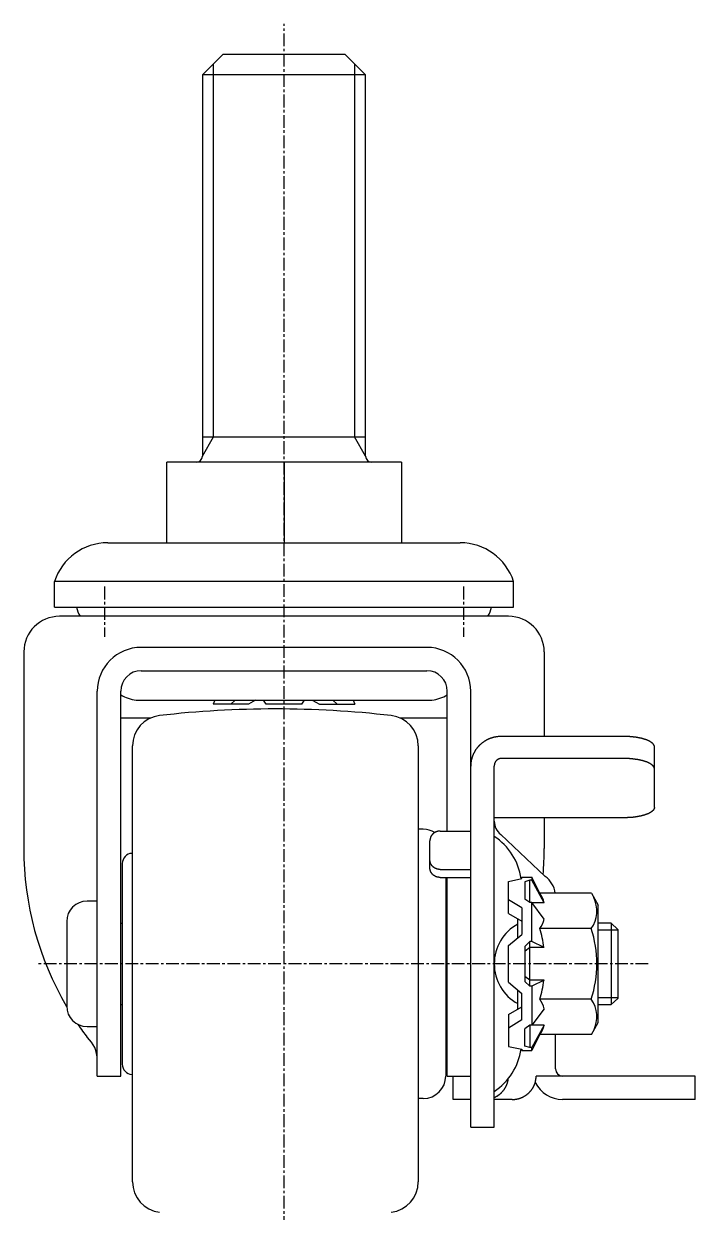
# Model space of a CAD drawing. Extents: x -3227 to -3023, y -915 to -606.
# Drawn here: x -3227.4 to -3161.6, y -811.5 to -695 of the extents above; entities that cross this region are included whole.
import ezdxf

# ---------------------------------------------------------------- set-up
doc = ezdxf.new("R2010")
doc.units = 0
doc.linetypes.add('CENTER', pattern=[2, 1.25, -0.25, 0.25, -0.25])
doc.layers.get('0').update_dxf_attribs({"linetype": 'CONTINUOUS'})
doc.layers.get('DEFPOINTS').update_dxf_attribs({"linetype": 'CONTINUOUS'})
doc.layers.add('CENTER', color=1, linetype='CENTER')

msp = doc.modelspace()

# ---------------------------------------------------------------- linework, layer by layer
at = {"color": 7, "linetype": 'CONTINUOUS'}
for p, q in [((-3209.89, -699.97), (-3207.89, -697.97)), ((-3195.89, -697.97), (-3207.89, -697.97)), ((-3193.89, -699.97), (-3195.89, -697.97)), ((-3209.89, -699.97), (-3209.89, -737.37)), ((-3193.89, -699.97), (-3209.89, -699.97)), ((-3193.89, -737.37), (-3193.89, -699.97)), ((-3209.89, -735.49), (-3193.89, -735.49)), ((-3190.39, -737.97), (-3213.39, -737.97)), ((-3213.39, -745.87), (-3213.39, -737.97)), ((-3201.89, -737.97), (-3201.89, -745.87)), ((-3190.39, -737.97), (-3190.39, -745.87)), ((-3219.16, -745.87), (-3184.62, -745.87)), ((-3179.39, -749.67), (-3224.39, -749.67)), ((-3224.39, -752.17), (-3224.39, -749.67)), ((-3179.39, -752.17), (-3179.39, -749.67)), ((-3224.39, -752.17), (-3179.39, -752.17)), ((-3179.89, -753.08), (-3223.89, -753.08)), ((-3187.89, -756.13), (-3215.89, -756.13)), ((-3227.39, -756.58), (-3227.39, -775.85)), ((-3176.39, -756.58), (-3176.39, -764.87)), ((-3215.89, -758.42), (-3187.89, -758.42)), ((-3220.19, -798.17), (-3220.19, -760.43)), ((-3217.89, -798.17), (-3217.89, -760.42)), ((-3185.89, -774.15), (-3185.89, -760.42)), ((-3183.59, -803.17), (-3183.59, -760.43)), ((-3216.39, -761.3), (-3187.39, -761.3)), ((-3208.66, -761.3), (-3208.84, -761.7)), ((-3205.36, -761.7), (-3208.84, -761.7)), ((-3206.67, -761.3), (-3207.1, -761.7)), ((-3204.67, -761.3), (-3205.36, -761.7)), ((-3203.64, -761.7), (-3203.9, -761.3)), ((-3200.15, -761.7), (-3203.64, -761.7)), ((-3200.15, -761.7), (-3199.89, -761.3)), ((-3199.12, -761.3), (-3198.43, -761.7)), ((-3198.43, -761.7), (-3194.94, -761.7)), ((-3197.12, -761.3), (-3196.69, -761.7)), ((-3195.12, -761.3), (-3194.94, -761.7)), ((-3215.01, -763.08), (-3217.89, -763.08)), ((-3185.89, -763.08), (-3190.48, -763.08)), ((-3168.59, -764.87), (-3180.59, -764.87)), ((-3216.74, -808.55), (-3216.74, -765.8)), ((-3188.74, -765.8), (-3188.74, -808.55)), ((-3165.59, -771.82), (-3165.59, -765.89)), ((-3181.29, -803.17), (-3181.29, -767.77)), ((-3168.59, -767.03), (-3180.59, -767.03)), ((-3168.59, -772.84), (-3181.29, -772.84)), ((-3176.39, -772.84), (-3176.39, -775.85)), ((-3188.24, -773.97), (-3188.74, -773.97)), ((-3187.59, -777.75), (-3187.59, -775.09)), ((-3186.59, -774.15), (-3183.59, -774.15)), ((-3176.29, -778.59), (-3180.65, -774.49)), ((-3217.74, -777.33), (-3217.74, -797.01)), ((-3216.74, -776.33), (-3216.8, -776.33)), ((-3187.59, -777.91), (-3187.58, -777.91)), ((-3186.59, -777.91), (-3183.59, -777.91)), ((-3186.59, -778.69), (-3183.59, -778.69)), ((-3186.04, -778.69), (-3186.04, -798.17)), ((-3185.89, -798.17), (-3185.89, -778.69)), ((-3179.89, -779.08), (-3178.59, -778.81)), ((-3179.89, -782.22), (-3179.89, -779.08)), ((-3178.59, -778.67), (-3177.59, -778.67)), ((-3178.59, -778.81), (-3178.59, -778.67)), ((-3177.79, -778.96), (-3178.29, -779.11)), ((-3178.29, -779.11), (-3178.29, -780.82)), ((-3177.79, -781.16), (-3177.79, -778.96)), ((-3177.59, -778.96), (-3177.79, -778.96)), ((-3176.83, -780.24), (-3177.59, -778.67)), ((-3177.59, -778.67), (-3177.59, -778.96)), ((-3176.4, -781.17), (-3177.59, -778.96)), ((-3178.59, -781.69), (-3179.89, -780.88)), ((-3177.79, -781.16), (-3178.29, -780.82)), ((-3171.77, -780.24), (-3176.83, -780.24)), ((-3171.77, -780.24), (-3171.09, -781.42)), ((-3220.19, -781.02), (-3221.19, -781.02)), ((-3178.59, -781.69), (-3178.59, -784.29)), ((-3177.59, -781.16), (-3177.79, -781.16)), ((-3177.59, -784.97), (-3177.59, -781.16)), ((-3176.4, -782.78), (-3177.59, -781.16)), ((-3176.4, -781.17), (-3177.59, -781.17)), ((-3171.09, -792.92), (-3171.09, -781.42)), ((-3223.19, -783.02), (-3223.19, -791.32)), ((-3217.89, -783.17), (-3217.74, -783.17)), ((-3186.04, -783.17), (-3185.89, -783.17)), ((-3179.89, -782.22), (-3178.59, -782.97)), ((-3178.99, -784.62), (-3178.99, -782.74)), ((-3169.82, -783.17), (-3171.09, -783.17)), ((-3169.82, -783.17), (-3169.82, -791.17)), ((-3169.82, -783.17), (-3169.19, -783.8)), ((-3179.89, -785.37), (-3178.59, -784.29)), ((-3171.77, -783.71), (-3176.83, -783.71)), ((-3169.19, -783.8), (-3169.19, -790.55)), ((-3179.89, -788.98), (-3179.89, -785.37)), ((-3177.79, -784.97), (-3178.29, -785.46)), ((-3178.29, -785.46), (-3178.29, -788.89)), ((-3177.79, -785.57), (-3178.29, -785.95)), ((-3177.79, -789.37), (-3177.79, -784.97)), ((-3177.59, -784.97), (-3177.79, -784.97)), ((-3176.41, -785.57), (-3177.79, -785.57)), ((-3176.41, -785.57), (-3177.59, -784.97)), ((-3179.89, -788.98), (-3178.59, -790.06)), ((-3177.79, -788.78), (-3178.29, -788.4)), ((-3177.79, -789.37), (-3178.29, -788.89)), ((-3176.41, -788.78), (-3177.79, -788.78)), ((-3176.41, -788.78), (-3177.59, -789.37)), ((-3178.99, -791.61), (-3178.99, -789.72)), ((-3178.59, -792.66), (-3178.59, -790.06)), ((-3177.59, -789.37), (-3177.79, -789.37)), ((-3177.59, -789.37), (-3177.59, -793.18)), ((-3217.89, -791.17), (-3217.74, -791.17)), ((-3186.04, -791.17), (-3185.89, -791.17)), ((-3179.89, -792.12), (-3178.59, -791.38)), ((-3171.77, -790.64), (-3176.83, -790.64)), ((-3171.09, -791.17), (-3169.82, -791.17)), ((-3169.82, -791.17), (-3169.19, -790.55)), ((-3179.89, -792.12), (-3179.89, -795.27)), ((-3176.4, -791.57), (-3177.59, -793.18)), ((-3221.19, -793.32), (-3220.19, -793.32)), ((-3178.59, -792.66), (-3179.89, -793.46)), ((-3177.79, -793.18), (-3178.29, -793.53)), ((-3178.29, -795.24), (-3178.29, -793.53)), ((-3177.79, -793.18), (-3177.79, -795.38)), ((-3177.59, -793.18), (-3177.79, -793.18)), ((-3176.4, -793.17), (-3177.59, -795.38)), ((-3176.4, -793.17), (-3177.59, -793.17)), ((-3171.77, -794.1), (-3171.09, -792.92)), ((-3176.83, -794.1), (-3177.59, -795.67)), ((-3171.77, -794.1), (-3176.83, -794.1)), ((-3175.29, -797.47), (-3175.29, -794.1)), ((-3179.89, -795.27), (-3178.59, -795.54)), ((-3178.59, -795.54), (-3178.59, -795.67)), ((-3178.59, -795.67), (-3177.59, -795.67)), ((-3177.79, -795.38), (-3178.29, -795.24)), ((-3177.59, -795.38), (-3177.79, -795.38)), ((-3177.59, -795.67), (-3177.59, -795.38)), ((-3220.19, -798.17), (-3217.89, -798.17)), ((-3216.74, -798.02), (-3216.8, -798.01)), ((-3185.89, -798.17), (-3183.59, -798.17)), ((-3185.31, -800.47), (-3185.31, -798.17)), ((-3161.59, -798.17), (-3177.18, -798.17)), ((-3161.59, -800.47), (-3161.59, -798.17)), ((-3188.24, -800.37), (-3188.74, -800.37)), ((-3183.59, -800.47), (-3185.31, -800.47)), ((-3179.54, -800.47), (-3181.29, -800.47)), ((-3161.59, -800.47), (-3174.59, -800.47)), ((-3183.59, -803.17), (-3181.29, -803.17))]:
    msp.add_line(p, q, dxfattribs=at)
at = {"color": 3, "linetype": 'CONTINUOUS'}
for p, q in [((-3208.81, -735.49), (-3208.81, -698.89)), ((-3194.98, -698.89), (-3194.98, -735.49)), ((-3209.89, -737.37), (-3208.81, -735.49)), ((-3193.89, -737.37), (-3194.98, -735.49)), ((-3169.19, -783.85), (-3171.09, -783.85)), ((-3169.19, -790.5), (-3171.09, -790.5))]:
    msp.add_line(p, q, dxfattribs=at)
at = {"color": 7, "linetype": 'CONTINUOUS'}
for points in [[(-3180.59, -764.87, 0), (-3180.63, -764.87, 0), (-3180.67, -764.87, 0), (-3180.7, -764.87, 0), (-3180.74, -764.87, 0), (-3180.78, -764.87, 0), (-3180.81, -764.87, 0), (-3180.85, -764.88, 0), (-3180.89, -764.88, 0), (-3180.92, -764.88, 0), (-3180.96, -764.89, 0), (-3181, -764.89, 0), (-3181.03, -764.9, 0), (-3181.07, -764.9, 0), (-3181.11, -764.91, 0), (-3181.14, -764.91, 0), (-3181.18, -764.92, 0), (-3181.22, -764.93, 0), (-3181.25, -764.94, 0), (-3181.29, -764.94, 0), (-3181.32, -764.95, 0), (-3181.36, -764.96, 0), (-3181.39, -764.97, 0), (-3181.43, -764.98, 0), (-3181.46, -764.99, 0), (-3181.5, -765, 0), (-3181.54, -765.01, 0), (-3181.57, -765.02, 0), (-3181.6, -765.03, 0), (-3181.64, -765.05, 0), (-3181.67, -765.06, 0), (-3181.71, -765.07, 0), (-3181.74, -765.09, 0), (-3181.78, -765.1, 0), (-3181.81, -765.11, 0), (-3181.84, -765.13, 0), (-3181.88, -765.14, 0), (-3181.91, -765.16, 0), (-3181.94, -765.17, 0), (-3181.98, -765.19, 0), (-3182.01, -765.21, 0), (-3182.04, -765.23, 0), (-3182.07, -765.24, 0), (-3182.1, -765.26, 0), (-3182.14, -765.28, 0), (-3182.17, -765.3, 0), (-3182.2, -765.32, 0), (-3182.23, -765.34, 0), (-3182.26, -765.35, 0), (-3182.29, -765.37, 0), (-3182.32, -765.39, 0), (-3182.35, -765.41, 0), (-3182.38, -765.44, 0), (-3182.41, -765.46, 0), (-3182.44, -765.48, 0), (-3182.47, -765.5, 0), (-3182.5, -765.52, 0), (-3182.53, -765.55, 0), (-3182.55, -765.57, 0), (-3182.58, -765.59, 0), (-3182.61, -765.62, 0), (-3182.64, -765.64, 0), (-3182.66, -765.66, 0), (-3182.69, -765.69, 0), (-3182.72, -765.72, 0), (-3182.74, -765.74, 0), (-3182.77, -765.77, 0), (-3182.79, -765.79, 0), (-3182.82, -765.82, 0), (-3182.84, -765.85, 0), (-3182.87, -765.87, 0), (-3182.89, -765.9, 0), (-3182.91, -765.93, 0), (-3182.94, -765.95, 0), (-3182.96, -765.98, 0), (-3182.98, -766.01, 0), (-3183, -766.04, 0), (-3183.03, -766.07, 0), (-3183.05, -766.1, 0), (-3183.07, -766.12, 0), (-3183.09, -766.15, 0), (-3183.11, -766.18, 0), (-3183.13, -766.21, 0), (-3183.15, -766.24, 0), (-3183.17, -766.27, 0), (-3183.19, -766.31, 0), (-3183.2, -766.34, 0), (-3183.22, -766.37, 0), (-3183.24, -766.4, 0), (-3183.26, -766.43, 0), (-3183.27, -766.46, 0), (-3183.29, -766.49, 0), (-3183.31, -766.53, 0), (-3183.32, -766.56, 0), (-3183.34, -766.59, 0), (-3183.35, -766.62, 0), (-3183.37, -766.66, 0), (-3183.38, -766.69, 0), (-3183.39, -766.72, 0), (-3183.41, -766.75, 0), (-3183.42, -766.79, 0), (-3183.43, -766.82, 0), (-3183.44, -766.86, 0), (-3183.45, -766.89, 0), (-3183.46, -766.92, 0), (-3183.48, -766.96, 0), (-3183.49, -766.99, 0), (-3183.5, -767.03, 0), (-3183.5, -767.06, 0), (-3183.51, -767.1, 0), (-3183.52, -767.13, 0), (-3183.53, -767.16, 0), (-3183.54, -767.2, 0), (-3183.54, -767.24, 0), (-3183.55, -767.27, 0), (-3183.56, -767.3, 0), (-3183.56, -767.34, 0), (-3183.57, -767.38, 0), (-3183.57, -767.41, 0), (-3183.58, -767.45, 0), (-3183.58, -767.48, 0), (-3183.58, -767.52, 0), (-3183.59, -767.55, 0), (-3183.59, -767.59, 0), (-3183.59, -767.62, 0), (-3183.59, -767.66, 0), (-3183.59, -767.7, 0), (-3183.59, -767.73, 0), (-3183.59, -767.77, 0)], [(-3165.59, -765.89, 0), (-3165.59, -765.88, 0), (-3165.59, -765.87, 0), (-3165.6, -765.85, 0), (-3165.6, -765.84, 0), (-3165.6, -765.83, 0), (-3165.6, -765.82, 0), (-3165.61, -765.8, 0), (-3165.61, -765.79, 0), (-3165.61, -765.78, 0), (-3165.62, -765.77, 0), (-3165.62, -765.75, 0), (-3165.63, -765.74, 0), (-3165.63, -765.73, 0), (-3165.64, -765.72, 0), (-3165.64, -765.7, 0), (-3165.65, -765.69, 0), (-3165.66, -765.68, 0), (-3165.67, -765.67, 0), (-3165.68, -765.65, 0), (-3165.68, -765.64, 0), (-3165.69, -765.63, 0), (-3165.7, -765.62, 0), (-3165.71, -765.61, 0), (-3165.72, -765.59, 0), (-3165.73, -765.58, 0), (-3165.75, -765.57, 0), (-3165.76, -765.56, 0), (-3165.77, -765.55, 0), (-3165.78, -765.53, 0), (-3165.8, -765.52, 0), (-3165.81, -765.51, 0), (-3165.82, -765.5, 0), (-3165.84, -765.49, 0), (-3165.85, -765.48, 0), (-3165.87, -765.46, 0), (-3165.88, -765.45, 0), (-3165.9, -765.44, 0), (-3165.91, -765.43, 0), (-3165.93, -765.42, 0), (-3165.95, -765.41, 0), (-3165.97, -765.4, 0), (-3165.98, -765.39, 0), (-3166, -765.38, 0), (-3166.02, -765.36, 0), (-3166.04, -765.35, 0), (-3166.06, -765.34, 0), (-3166.08, -765.33, 0), (-3166.1, -765.32, 0), (-3166.12, -765.31, 0), (-3166.14, -765.3, 0), (-3166.16, -765.29, 0), (-3166.18, -765.28, 0), (-3166.21, -765.27, 0), (-3166.23, -765.26, 0), (-3166.25, -765.25, 0), (-3166.28, -765.24, 0), (-3166.3, -765.23, 0), (-3166.32, -765.22, 0), (-3166.35, -765.21, 0), (-3166.37, -765.2, 0), (-3166.4, -765.19, 0), (-3166.42, -765.18, 0), (-3166.45, -765.17, 0), (-3166.47, -765.17, 0), (-3166.5, -765.16, 0), (-3166.53, -765.15, 0), (-3166.55, -765.14, 0), (-3166.58, -765.13, 0), (-3166.61, -765.12, 0), (-3166.63, -765.12, 0), (-3166.66, -765.11, 0), (-3166.69, -765.1, 0), (-3166.72, -765.09, 0), (-3166.75, -765.08, 0), (-3166.78, -765.08, 0), (-3166.81, -765.07, 0), (-3166.84, -765.06, 0), (-3166.87, -765.05, 0), (-3166.9, -765.05, 0), (-3166.93, -765.04, 0), (-3166.96, -765.03, 0), (-3166.99, -765.02, 0), (-3167.02, -765.02, 0), (-3167.05, -765.01, 0), (-3167.08, -765, 0), (-3167.12, -765, 0), (-3167.15, -764.99, 0), (-3167.18, -764.99, 0), (-3167.21, -764.98, 0), (-3167.25, -764.98, 0), (-3167.28, -764.97, 0), (-3167.31, -764.96, 0), (-3167.34, -764.96, 0), (-3167.38, -764.95, 0), (-3167.41, -764.95, 0), (-3167.45, -764.94, 0), (-3167.48, -764.94, 0), (-3167.51, -764.93, 0), (-3167.55, -764.93, 0), (-3167.58, -764.93, 0), (-3167.62, -764.92, 0), (-3167.65, -764.92, 0), (-3167.69, -764.91, 0), (-3167.72, -764.91, 0), (-3167.76, -764.91, 0), (-3167.79, -764.9, 0), (-3167.83, -764.9, 0), (-3167.87, -764.9, 0), (-3167.9, -764.89, 0), (-3167.94, -764.89, 0), (-3167.97, -764.89, 0), (-3168.01, -764.88, 0), (-3168.04, -764.88, 0), (-3168.08, -764.88, 0), (-3168.12, -764.88, 0), (-3168.15, -764.88, 0), (-3168.19, -764.87, 0), (-3168.23, -764.87, 0), (-3168.26, -764.87, 0), (-3168.3, -764.87, 0), (-3168.34, -764.87, 0), (-3168.37, -764.87, 0), (-3168.41, -764.87, 0), (-3168.45, -764.87, 0), (-3168.48, -764.87, 0), (-3168.52, -764.87, 0), (-3168.56, -764.87, 0), (-3168.59, -764.87, 0)], [(-3180.59, -767.03, 0), (-3180.6, -767.03, 0), (-3180.61, -767.03, 0), (-3180.62, -767.03, 0), (-3180.63, -767.03, 0), (-3180.64, -767.03, 0), (-3180.65, -767.03, 0), (-3180.65, -767.03, 0), (-3180.66, -767.03, 0), (-3180.67, -767.03, 0), (-3180.68, -767.03, 0), (-3180.69, -767.03, 0), (-3180.7, -767.03, 0), (-3180.71, -767.04, 0), (-3180.71, -767.04, 0), (-3180.72, -767.04, 0), (-3180.73, -767.04, 0), (-3180.74, -767.04, 0), (-3180.75, -767.04, 0), (-3180.76, -767.05, 0), (-3180.76, -767.05, 0), (-3180.77, -767.05, 0), (-3180.78, -767.05, 0), (-3180.79, -767.06, 0), (-3180.8, -767.06, 0), (-3180.81, -767.06, 0), (-3180.81, -767.06, 0), (-3180.82, -767.07, 0), (-3180.83, -767.07, 0), (-3180.84, -767.07, 0), (-3180.85, -767.08, 0), (-3180.85, -767.08, 0), (-3180.86, -767.08, 0), (-3180.87, -767.09, 0), (-3180.88, -767.09, 0), (-3180.89, -767.09, 0), (-3180.89, -767.1, 0), (-3180.9, -767.1, 0), (-3180.91, -767.11, 0), (-3180.92, -767.11, 0), (-3180.92, -767.11, 0), (-3180.93, -767.12, 0), (-3180.94, -767.12, 0), (-3180.95, -767.13, 0), (-3180.95, -767.13, 0), (-3180.96, -767.14, 0), (-3180.97, -767.14, 0), (-3180.98, -767.15, 0), (-3180.98, -767.15, 0), (-3180.99, -767.16, 0), (-3181, -767.16, 0), (-3181, -767.17, 0), (-3181.01, -767.17, 0), (-3181.02, -767.18, 0), (-3181.02, -767.18, 0), (-3181.03, -767.19, 0), (-3181.04, -767.2, 0), (-3181.04, -767.2, 0), (-3181.05, -767.21, 0), (-3181.06, -767.21, 0), (-3181.06, -767.22, 0), (-3181.07, -767.22, 0), (-3181.08, -767.23, 0), (-3181.08, -767.24, 0), (-3181.09, -767.24, 0), (-3181.1, -767.25, 0), (-3181.1, -767.26, 0), (-3181.11, -767.26, 0), (-3181.11, -767.27, 0), (-3181.12, -767.28, 0), (-3181.12, -767.28, 0), (-3181.13, -767.29, 0), (-3181.14, -767.3, 0), (-3181.14, -767.3, 0), (-3181.15, -767.31, 0), (-3181.15, -767.32, 0), (-3181.16, -767.33, 0), (-3181.16, -767.33, 0), (-3181.17, -767.34, 0), (-3181.17, -767.35, 0), (-3181.18, -767.36, 0), (-3181.18, -767.36, 0), (-3181.19, -767.37, 0), (-3181.19, -767.38, 0), (-3181.19, -767.39, 0), (-3181.2, -767.39, 0), (-3181.2, -767.4, 0), (-3181.21, -767.41, 0), (-3181.21, -767.42, 0), (-3181.22, -767.43, 0), (-3181.22, -767.43, 0), (-3181.22, -767.44, 0), (-3181.23, -767.45, 0), (-3181.23, -767.46, 0), (-3181.23, -767.47, 0), (-3181.24, -767.48, 0), (-3181.24, -767.48, 0), (-3181.24, -767.49, 0), (-3181.25, -767.5, 0), (-3181.25, -767.51, 0), (-3181.25, -767.52, 0), (-3181.26, -767.53, 0), (-3181.26, -767.53, 0), (-3181.26, -767.54, 0), (-3181.26, -767.55, 0), (-3181.27, -767.56, 0), (-3181.27, -767.57, 0), (-3181.27, -767.58, 0), (-3181.27, -767.59, 0), (-3181.28, -767.6, 0), (-3181.28, -767.6, 0), (-3181.28, -767.61, 0), (-3181.28, -767.62, 0), (-3181.28, -767.63, 0), (-3181.28, -767.64, 0), (-3181.29, -767.65, 0), (-3181.29, -767.66, 0), (-3181.29, -767.67, 0), (-3181.29, -767.68, 0), (-3181.29, -767.68, 0), (-3181.29, -767.69, 0), (-3181.29, -767.7, 0), (-3181.29, -767.71, 0), (-3181.29, -767.72, 0), (-3181.29, -767.73, 0), (-3181.29, -767.74, 0), (-3181.29, -767.75, 0), (-3181.29, -767.76, 0), (-3181.29, -767.77, 0)], [(-3165.59, -768.05, 0), (-3165.59, -768.04, 0), (-3165.59, -768.03, 0), (-3165.6, -768.01, 0), (-3165.6, -768, 0), (-3165.6, -767.99, 0), (-3165.6, -767.98, 0), (-3165.61, -767.97, 0), (-3165.61, -767.95, 0), (-3165.61, -767.94, 0), (-3165.62, -767.93, 0), (-3165.62, -767.91, 0), (-3165.63, -767.9, 0), (-3165.63, -767.89, 0), (-3165.64, -767.88, 0), (-3165.64, -767.87, 0), (-3165.65, -767.85, 0), (-3165.66, -767.84, 0), (-3165.67, -767.83, 0), (-3165.68, -767.82, 0), (-3165.68, -767.8, 0), (-3165.69, -767.79, 0), (-3165.7, -767.78, 0), (-3165.71, -767.77, 0), (-3165.72, -767.75, 0), (-3165.73, -767.74, 0), (-3165.75, -767.73, 0), (-3165.76, -767.72, 0), (-3165.77, -767.71, 0), (-3165.78, -767.7, 0), (-3165.8, -767.68, 0), (-3165.81, -767.67, 0), (-3165.82, -767.66, 0), (-3165.84, -767.65, 0), (-3165.85, -767.64, 0), (-3165.87, -767.63, 0), (-3165.88, -767.61, 0), (-3165.9, -767.6, 0), (-3165.91, -767.59, 0), (-3165.93, -767.58, 0), (-3165.95, -767.57, 0), (-3165.97, -767.56, 0), (-3165.98, -767.55, 0), (-3166, -767.54, 0), (-3166.02, -767.52, 0), (-3166.04, -767.51, 0), (-3166.06, -767.5, 0), (-3166.08, -767.49, 0), (-3166.1, -767.48, 0), (-3166.12, -767.47, 0), (-3166.14, -767.46, 0), (-3166.16, -767.45, 0), (-3166.18, -767.44, 0), (-3166.21, -767.43, 0), (-3166.23, -767.42, 0), (-3166.25, -767.41, 0), (-3166.28, -767.4, 0), (-3166.3, -767.39, 0), (-3166.32, -767.38, 0), (-3166.35, -767.37, 0), (-3166.37, -767.36, 0), (-3166.4, -767.36, 0), (-3166.42, -767.35, 0), (-3166.45, -767.34, 0), (-3166.47, -767.33, 0), (-3166.5, -767.32, 0), (-3166.53, -767.31, 0), (-3166.55, -767.3, 0), (-3166.58, -767.29, 0), (-3166.61, -767.28, 0), (-3166.63, -767.28, 0), (-3166.66, -767.27, 0), (-3166.69, -767.26, 0), (-3166.72, -767.25, 0), (-3166.75, -767.24, 0), (-3166.78, -767.24, 0), (-3166.81, -767.23, 0), (-3166.84, -767.22, 0), (-3166.87, -767.21, 0), (-3166.9, -767.21, 0), (-3166.93, -767.2, 0), (-3166.96, -767.19, 0), (-3166.99, -767.19, 0), (-3167.02, -767.18, 0), (-3167.05, -767.17, 0), (-3167.08, -767.17, 0), (-3167.12, -767.16, 0), (-3167.15, -767.15, 0), (-3167.18, -767.15, 0), (-3167.21, -767.14, 0), (-3167.25, -767.14, 0), (-3167.28, -767.13, 0), (-3167.31, -767.12, 0), (-3167.34, -767.12, 0), (-3167.38, -767.11, 0), (-3167.41, -767.11, 0), (-3167.45, -767.11, 0), (-3167.48, -767.1, 0), (-3167.51, -767.1, 0), (-3167.55, -767.09, 0), (-3167.58, -767.09, 0), (-3167.62, -767.08, 0), (-3167.65, -767.08, 0), (-3167.69, -767.08, 0), (-3167.72, -767.07, 0), (-3167.76, -767.07, 0), (-3167.79, -767.06, 0), (-3167.83, -767.06, 0), (-3167.87, -767.06, 0), (-3167.9, -767.05, 0), (-3167.94, -767.05, 0), (-3167.97, -767.05, 0), (-3168.01, -767.05, 0), (-3168.04, -767.04, 0), (-3168.08, -767.04, 0), (-3168.12, -767.04, 0), (-3168.15, -767.04, 0), (-3168.19, -767.04, 0), (-3168.23, -767.03, 0), (-3168.26, -767.03, 0), (-3168.3, -767.03, 0), (-3168.34, -767.03, 0), (-3168.37, -767.03, 0), (-3168.41, -767.03, 0), (-3168.45, -767.03, 0), (-3168.48, -767.03, 0), (-3168.52, -767.03, 0), (-3168.56, -767.03, 0), (-3168.59, -767.03, 0)], [(-3165.59, -771.82, 0), (-3165.59, -771.83, 0), (-3165.59, -771.84, 0), (-3165.6, -771.85, 0), (-3165.6, -771.87, 0), (-3165.6, -771.88, 0), (-3165.6, -771.89, 0), (-3165.61, -771.9, 0), (-3165.61, -771.92, 0), (-3165.61, -771.93, 0), (-3165.62, -771.94, 0), (-3165.62, -771.95, 0), (-3165.63, -771.97, 0), (-3165.63, -771.98, 0), (-3165.64, -771.99, 0), (-3165.64, -772, 0), (-3165.65, -772.01, 0), (-3165.66, -772.03, 0), (-3165.67, -772.04, 0), (-3165.68, -772.05, 0), (-3165.68, -772.06, 0), (-3165.69, -772.08, 0), (-3165.7, -772.09, 0), (-3165.71, -772.1, 0), (-3165.72, -772.11, 0), (-3165.73, -772.12, 0), (-3165.75, -772.14, 0), (-3165.76, -772.15, 0), (-3165.77, -772.16, 0), (-3165.78, -772.17, 0), (-3165.8, -772.18, 0), (-3165.81, -772.2, 0), (-3165.82, -772.21, 0), (-3165.84, -772.22, 0), (-3165.85, -772.23, 0), (-3165.87, -772.24, 0), (-3165.88, -772.25, 0), (-3165.9, -772.26, 0), (-3165.91, -772.28, 0), (-3165.93, -772.29, 0), (-3165.95, -772.3, 0), (-3165.97, -772.31, 0), (-3165.98, -772.32, 0), (-3166, -772.33, 0), (-3166.02, -772.34, 0), (-3166.04, -772.35, 0), (-3166.06, -772.36, 0), (-3166.08, -772.37, 0), (-3166.1, -772.38, 0), (-3166.12, -772.4, 0), (-3166.14, -772.41, 0), (-3166.16, -772.42, 0), (-3166.18, -772.43, 0), (-3166.21, -772.44, 0), (-3166.23, -772.45, 0), (-3166.25, -772.46, 0), (-3166.28, -772.47, 0), (-3166.3, -772.48, 0), (-3166.32, -772.48, 0), (-3166.35, -772.5, 0), (-3166.37, -772.5, 0), (-3166.4, -772.51, 0), (-3166.42, -772.52, 0), (-3166.45, -772.53, 0), (-3166.47, -772.54, 0), (-3166.5, -772.55, 0), (-3166.53, -772.56, 0), (-3166.55, -772.57, 0), (-3166.58, -772.58, 0), (-3166.61, -772.58, 0), (-3166.63, -772.59, 0), (-3166.66, -772.6, 0), (-3166.69, -772.61, 0), (-3166.72, -772.62, 0), (-3166.75, -772.62, 0), (-3166.78, -772.63, 0), (-3166.81, -772.64, 0), (-3166.84, -772.65, 0), (-3166.87, -772.65, 0), (-3166.9, -772.66, 0), (-3166.93, -772.67, 0), (-3166.96, -772.67, 0), (-3166.99, -772.68, 0), (-3167.02, -772.69, 0), (-3167.05, -772.7, 0), (-3167.08, -772.7, 0), (-3167.12, -772.71, 0), (-3167.15, -772.71, 0), (-3167.18, -772.72, 0), (-3167.21, -772.73, 0), (-3167.25, -772.73, 0), (-3167.28, -772.74, 0), (-3167.31, -772.74, 0), (-3167.34, -772.75, 0), (-3167.38, -772.75, 0), (-3167.41, -772.76, 0), (-3167.45, -772.76, 0), (-3167.48, -772.77, 0), (-3167.51, -772.77, 0), (-3167.55, -772.78, 0), (-3167.58, -772.78, 0), (-3167.62, -772.78, 0), (-3167.65, -772.79, 0), (-3167.69, -772.79, 0), (-3167.72, -772.8, 0), (-3167.76, -772.8, 0), (-3167.79, -772.8, 0), (-3167.83, -772.81, 0), (-3167.87, -772.81, 0), (-3167.9, -772.81, 0), (-3167.94, -772.82, 0), (-3167.97, -772.82, 0), (-3168.01, -772.82, 0), (-3168.04, -772.82, 0), (-3168.08, -772.83, 0), (-3168.12, -772.83, 0), (-3168.15, -772.83, 0), (-3168.19, -772.83, 0), (-3168.23, -772.83, 0), (-3168.26, -772.84, 0), (-3168.3, -772.84, 0), (-3168.34, -772.84, 0), (-3168.37, -772.84, 0), (-3168.41, -772.84, 0), (-3168.45, -772.84, 0), (-3168.48, -772.84, 0), (-3168.52, -772.84, 0), (-3168.56, -772.84, 0), (-3168.59, -772.84, 0)], [(-3186.59, -774.15, 0), (-3186.61, -774.15, 0), (-3186.62, -774.15, 0), (-3186.63, -774.15, 0), (-3186.64, -774.15, 0), (-3186.66, -774.15, 0), (-3186.67, -774.15, 0), (-3186.68, -774.15, 0), (-3186.69, -774.15, 0), (-3186.7, -774.15, 0), (-3186.72, -774.15, 0), (-3186.73, -774.16, 0), (-3186.74, -774.16, 0), (-3186.75, -774.16, 0), (-3186.77, -774.16, 0), (-3186.78, -774.16, 0), (-3186.79, -774.17, 0), (-3186.8, -774.17, 0), (-3186.81, -774.17, 0), (-3186.83, -774.17, 0), (-3186.84, -774.18, 0), (-3186.85, -774.18, 0), (-3186.86, -774.18, 0), (-3186.87, -774.18, 0), (-3186.88, -774.19, 0), (-3186.9, -774.19, 0), (-3186.91, -774.2, 0), (-3186.92, -774.2, 0), (-3186.93, -774.2, 0), (-3186.94, -774.21, 0), (-3186.95, -774.21, 0), (-3186.97, -774.22, 0), (-3186.98, -774.22, 0), (-3186.99, -774.22, 0), (-3187, -774.23, 0), (-3187.01, -774.23, 0), (-3187.02, -774.24, 0), (-3187.03, -774.24, 0), (-3187.04, -774.25, 0), (-3187.05, -774.25, 0), (-3187.07, -774.26, 0), (-3187.08, -774.26, 0), (-3187.09, -774.27, 0), (-3187.1, -774.28, 0), (-3187.11, -774.28, 0), (-3187.12, -774.29, 0), (-3187.13, -774.29, 0), (-3187.14, -774.3, 0), (-3187.15, -774.31, 0), (-3187.16, -774.31, 0), (-3187.17, -774.32, 0), (-3187.18, -774.33, 0), (-3187.19, -774.33, 0), (-3187.2, -774.34, 0), (-3187.21, -774.35, 0), (-3187.22, -774.35, 0), (-3187.23, -774.36, 0), (-3187.24, -774.37, 0), (-3187.25, -774.38, 0), (-3187.26, -774.38, 0), (-3187.27, -774.39, 0), (-3187.27, -774.4, 0), (-3187.28, -774.41, 0), (-3187.29, -774.41, 0), (-3187.3, -774.42, 0), (-3187.31, -774.43, 0), (-3187.32, -774.44, 0), (-3187.33, -774.45, 0), (-3187.34, -774.46, 0), (-3187.34, -774.47, 0), (-3187.35, -774.47, 0), (-3187.36, -774.48, 0), (-3187.37, -774.49, 0), (-3187.37, -774.5, 0), (-3187.38, -774.51, 0), (-3187.39, -774.52, 0), (-3187.4, -774.53, 0), (-3187.4, -774.54, 0), (-3187.41, -774.55, 0), (-3187.42, -774.56, 0), (-3187.43, -774.57, 0), (-3187.43, -774.58, 0), (-3187.44, -774.59, 0), (-3187.45, -774.6, 0), (-3187.45, -774.61, 0), (-3187.46, -774.62, 0), (-3187.46, -774.62, 0), (-3187.47, -774.63, 0), (-3187.48, -774.64, 0), (-3187.48, -774.65, 0), (-3187.49, -774.66, 0), (-3187.49, -774.68, 0), (-3187.5, -774.69, 0), (-3187.5, -774.7, 0), (-3187.51, -774.71, 0), (-3187.51, -774.72, 0), (-3187.52, -774.73, 0), (-3187.52, -774.74, 0), (-3187.53, -774.75, 0), (-3187.53, -774.76, 0), (-3187.54, -774.77, 0), (-3187.54, -774.78, 0), (-3187.54, -774.79, 0), (-3187.55, -774.8, 0), (-3187.55, -774.82, 0), (-3187.55, -774.83, 0), (-3187.56, -774.84, 0), (-3187.56, -774.85, 0), (-3187.56, -774.86, 0), (-3187.57, -774.87, 0), (-3187.57, -774.88, 0), (-3187.57, -774.89, 0), (-3187.57, -774.9, 0), (-3187.58, -774.92, 0), (-3187.58, -774.93, 0), (-3187.58, -774.94, 0), (-3187.58, -774.95, 0), (-3187.58, -774.96, 0), (-3187.59, -774.97, 0), (-3187.59, -774.98, 0), (-3187.59, -775, 0), (-3187.59, -775.01, 0), (-3187.59, -775.02, 0), (-3187.59, -775.03, 0), (-3187.59, -775.04, 0), (-3187.59, -775.05, 0), (-3187.59, -775.07, 0), (-3187.59, -775.08, 0), (-3187.59, -775.09, 0)], [(-3186.59, -777.91, 0), (-3186.61, -777.91, 0), (-3186.62, -777.91, 0), (-3186.63, -777.91, 0), (-3186.64, -777.91, 0), (-3186.66, -777.9, 0), (-3186.67, -777.9, 0), (-3186.68, -777.9, 0), (-3186.69, -777.9, 0), (-3186.7, -777.9, 0), (-3186.72, -777.9, 0), (-3186.73, -777.9, 0), (-3186.74, -777.9, 0), (-3186.75, -777.89, 0), (-3186.77, -777.89, 0), (-3186.78, -777.89, 0), (-3186.79, -777.89, 0), (-3186.8, -777.89, 0), (-3186.81, -777.88, 0), (-3186.83, -777.88, 0), (-3186.84, -777.88, 0), (-3186.85, -777.88, 0), (-3186.86, -777.87, 0), (-3186.87, -777.87, 0), (-3186.88, -777.87, 0), (-3186.9, -777.86, 0), (-3186.91, -777.86, 0), (-3186.92, -777.86, 0), (-3186.93, -777.85, 0), (-3186.94, -777.85, 0), (-3186.95, -777.84, 0), (-3186.97, -777.84, 0), (-3186.98, -777.84, 0), (-3186.99, -777.83, 0), (-3187, -777.83, 0), (-3187.01, -777.82, 0), (-3187.02, -777.82, 0), (-3187.03, -777.81, 0), (-3187.04, -777.81, 0), (-3187.05, -777.8, 0), (-3187.07, -777.8, 0), (-3187.08, -777.79, 0), (-3187.09, -777.78, 0), (-3187.1, -777.78, 0), (-3187.11, -777.77, 0), (-3187.12, -777.77, 0), (-3187.13, -777.76, 0), (-3187.14, -777.75, 0), (-3187.15, -777.75, 0), (-3187.16, -777.74, 0), (-3187.17, -777.74, 0), (-3187.18, -777.73, 0), (-3187.19, -777.72, 0), (-3187.2, -777.72, 0), (-3187.21, -777.71, 0), (-3187.22, -777.7, 0), (-3187.23, -777.69, 0), (-3187.24, -777.69, 0), (-3187.25, -777.68, 0), (-3187.26, -777.67, 0), (-3187.27, -777.66, 0), (-3187.27, -777.66, 0), (-3187.28, -777.65, 0), (-3187.29, -777.64, 0), (-3187.3, -777.63, 0), (-3187.31, -777.62, 0), (-3187.32, -777.62, 0), (-3187.33, -777.61, 0), (-3187.34, -777.6, 0), (-3187.34, -777.59, 0), (-3187.35, -777.58, 0), (-3187.36, -777.57, 0), (-3187.37, -777.56, 0), (-3187.37, -777.55, 0), (-3187.38, -777.54, 0), (-3187.39, -777.54, 0), (-3187.4, -777.53, 0), (-3187.4, -777.52, 0), (-3187.41, -777.51, 0), (-3187.42, -777.5, 0), (-3187.43, -777.49, 0), (-3187.43, -777.48, 0), (-3187.44, -777.47, 0), (-3187.45, -777.46, 0), (-3187.45, -777.45, 0), (-3187.46, -777.44, 0), (-3187.46, -777.43, 0), (-3187.47, -777.42, 0), (-3187.48, -777.41, 0), (-3187.48, -777.4, 0), (-3187.49, -777.39, 0), (-3187.49, -777.38, 0), (-3187.5, -777.37, 0), (-3187.5, -777.36, 0), (-3187.51, -777.35, 0), (-3187.51, -777.34, 0), (-3187.52, -777.33, 0), (-3187.52, -777.32, 0), (-3187.53, -777.3, 0), (-3187.53, -777.29, 0), (-3187.54, -777.28, 0), (-3187.54, -777.27, 0), (-3187.54, -777.26, 0), (-3187.55, -777.25, 0), (-3187.55, -777.24, 0), (-3187.55, -777.23, 0), (-3187.56, -777.22, 0), (-3187.56, -777.21, 0), (-3187.56, -777.2, 0), (-3187.57, -777.18, 0), (-3187.57, -777.17, 0), (-3187.57, -777.16, 0), (-3187.57, -777.15, 0), (-3187.58, -777.14, 0), (-3187.58, -777.13, 0), (-3187.58, -777.12, 0), (-3187.58, -777.11, 0), (-3187.58, -777.09, 0), (-3187.59, -777.08, 0), (-3187.59, -777.07, 0), (-3187.59, -777.06, 0), (-3187.59, -777.05, 0), (-3187.59, -777.04, 0), (-3187.59, -777.02, 0), (-3187.59, -777.01, 0), (-3187.59, -777, 0), (-3187.59, -776.99, 0), (-3187.59, -776.98, 0), (-3187.59, -776.97, 0)], [(-3186.59, -778.69, 0), (-3186.61, -778.69, 0), (-3186.62, -778.69, 0), (-3186.63, -778.69, 0), (-3186.64, -778.69, 0), (-3186.66, -778.69, 0), (-3186.67, -778.69, 0), (-3186.68, -778.69, 0), (-3186.69, -778.69, 0), (-3186.7, -778.69, 0), (-3186.72, -778.69, 0), (-3186.73, -778.68, 0), (-3186.74, -778.68, 0), (-3186.75, -778.68, 0), (-3186.77, -778.68, 0), (-3186.78, -778.68, 0), (-3186.79, -778.68, 0), (-3186.8, -778.67, 0), (-3186.81, -778.67, 0), (-3186.83, -778.67, 0), (-3186.84, -778.66, 0), (-3186.85, -778.66, 0), (-3186.86, -778.66, 0), (-3186.87, -778.66, 0), (-3186.88, -778.65, 0), (-3186.9, -778.65, 0), (-3186.91, -778.65, 0), (-3186.92, -778.64, 0), (-3186.93, -778.64, 0), (-3186.94, -778.63, 0), (-3186.95, -778.63, 0), (-3186.97, -778.63, 0), (-3186.98, -778.62, 0), (-3186.99, -778.62, 0), (-3187, -778.61, 0), (-3187.01, -778.61, 0), (-3187.02, -778.6, 0), (-3187.03, -778.6, 0), (-3187.04, -778.59, 0), (-3187.05, -778.59, 0), (-3187.07, -778.58, 0), (-3187.08, -778.58, 0), (-3187.09, -778.57, 0), (-3187.1, -778.57, 0), (-3187.11, -778.56, 0), (-3187.12, -778.55, 0), (-3187.13, -778.55, 0), (-3187.14, -778.54, 0), (-3187.15, -778.53, 0), (-3187.16, -778.53, 0), (-3187.17, -778.52, 0), (-3187.18, -778.51, 0), (-3187.19, -778.51, 0), (-3187.2, -778.5, 0), (-3187.21, -778.5, 0), (-3187.22, -778.49, 0), (-3187.23, -778.48, 0), (-3187.24, -778.47, 0), (-3187.25, -778.47, 0), (-3187.26, -778.46, 0), (-3187.27, -778.45, 0), (-3187.27, -778.44, 0), (-3187.28, -778.43, 0), (-3187.29, -778.43, 0), (-3187.3, -778.42, 0), (-3187.31, -778.41, 0), (-3187.32, -778.4, 0), (-3187.33, -778.39, 0), (-3187.34, -778.38, 0), (-3187.34, -778.38, 0), (-3187.35, -778.37, 0), (-3187.36, -778.36, 0), (-3187.37, -778.35, 0), (-3187.37, -778.34, 0), (-3187.38, -778.33, 0), (-3187.39, -778.32, 0), (-3187.4, -778.31, 0), (-3187.4, -778.3, 0), (-3187.41, -778.29, 0), (-3187.42, -778.28, 0), (-3187.43, -778.28, 0), (-3187.43, -778.27, 0), (-3187.44, -778.26, 0), (-3187.45, -778.25, 0), (-3187.45, -778.24, 0), (-3187.46, -778.23, 0), (-3187.46, -778.22, 0), (-3187.47, -778.21, 0), (-3187.48, -778.2, 0), (-3187.48, -778.19, 0), (-3187.49, -778.18, 0), (-3187.49, -778.17, 0), (-3187.5, -778.16, 0), (-3187.5, -778.14, 0), (-3187.51, -778.13, 0), (-3187.51, -778.12, 0), (-3187.52, -778.11, 0), (-3187.52, -778.1, 0), (-3187.53, -778.09, 0), (-3187.53, -778.08, 0), (-3187.54, -778.07, 0), (-3187.54, -778.06, 0), (-3187.54, -778.05, 0), (-3187.55, -778.04, 0), (-3187.55, -778.03, 0), (-3187.55, -778.02, 0), (-3187.56, -778, 0), (-3187.56, -777.99, 0), (-3187.56, -777.98, 0), (-3187.57, -777.97, 0), (-3187.57, -777.96, 0), (-3187.57, -777.95, 0), (-3187.57, -777.94, 0), (-3187.58, -777.93, 0), (-3187.58, -777.91, 0), (-3187.58, -777.9, 0), (-3187.58, -777.89, 0), (-3187.58, -777.88, 0), (-3187.59, -777.87, 0), (-3187.59, -777.86, 0), (-3187.59, -777.85, 0), (-3187.59, -777.84, 0), (-3187.59, -777.82, 0), (-3187.59, -777.81, 0), (-3187.59, -777.8, 0), (-3187.59, -777.79, 0), (-3187.59, -777.78, 0), (-3187.59, -777.76, 0), (-3187.59, -777.75, 0)], [(-3181.29, -800.28, 0), (-3181.28, -800.27, 0), (-3181.26, -800.26, 0), (-3181.24, -800.25, 0), (-3181.22, -800.24, 0), (-3181.21, -800.24, 0), (-3181.19, -800.23, 0), (-3181.17, -800.22, 0), (-3181.15, -800.21, 0), (-3181.14, -800.2, 0), (-3181.12, -800.19, 0), (-3181.1, -800.18, 0), (-3181.09, -800.17, 0), (-3181.07, -800.16, 0), (-3181.05, -800.16, 0), (-3181.04, -800.15, 0), (-3181.02, -800.14, 0), (-3181, -800.13, 0), (-3180.99, -800.12, 0), (-3180.97, -800.11, 0), (-3180.95, -800.1, 0), (-3180.94, -800.09, 0), (-3180.92, -800.08, 0), (-3180.91, -800.06, 0), (-3180.89, -800.05, 0), (-3180.88, -800.04, 0), (-3180.86, -800.03, 0), (-3180.84, -800.02, 0), (-3180.83, -800.01, 0), (-3180.81, -800, 0), (-3180.8, -799.99, 0), (-3180.78, -799.97, 0), (-3180.77, -799.96, 0), (-3180.75, -799.95, 0), (-3180.74, -799.94, 0), (-3180.72, -799.93, 0), (-3180.71, -799.91, 0), (-3180.69, -799.9, 0), (-3180.68, -799.89, 0), (-3180.66, -799.88, 0), (-3180.65, -799.86, 0), (-3180.64, -799.85, 0), (-3180.62, -799.84, 0), (-3180.61, -799.82, 0), (-3180.59, -799.81, 0), (-3180.58, -799.8, 0), (-3180.57, -799.78, 0), (-3180.55, -799.77, 0), (-3180.54, -799.76, 0), (-3180.53, -799.74, 0), (-3180.51, -799.73, 0), (-3180.5, -799.72, 0), (-3180.49, -799.7, 0), (-3180.48, -799.69, 0), (-3180.46, -799.67, 0), (-3180.45, -799.66, 0), (-3180.44, -799.64, 0), (-3180.43, -799.63, 0), (-3180.41, -799.62, 0), (-3180.4, -799.6, 0), (-3180.39, -799.59, 0), (-3180.38, -799.57, 0), (-3180.37, -799.55, 0), (-3180.35, -799.54, 0), (-3180.34, -799.52, 0), (-3180.33, -799.51, 0), (-3180.32, -799.49, 0), (-3180.31, -799.48, 0), (-3180.3, -799.46, 0), (-3180.29, -799.45, 0), (-3180.28, -799.43, 0), (-3180.27, -799.41, 0), (-3180.26, -799.4, 0), (-3180.25, -799.38, 0), (-3180.24, -799.37, 0), (-3180.23, -799.35, 0), (-3180.22, -799.34, 0), (-3180.21, -799.32, 0), (-3180.2, -799.3, 0), (-3180.19, -799.28, 0), (-3180.18, -799.27, 0), (-3180.17, -799.25, 0), (-3180.16, -799.24, 0), (-3180.15, -799.22, 0), (-3180.14, -799.2, 0), (-3180.13, -799.18, 0), (-3180.13, -799.17, 0), (-3180.12, -799.15, 0), (-3180.11, -799.13, 0), (-3180.1, -799.12, 0), (-3180.09, -799.1, 0), (-3180.09, -799.08, 0), (-3180.08, -799.06, 0), (-3180.07, -799.05, 0), (-3180.06, -799.03, 0), (-3180.06, -799.01, 0), (-3180.05, -798.99, 0), (-3180.04, -798.98, 0), (-3180.04, -798.96, 0), (-3180.03, -798.94, 0), (-3180.02, -798.92, 0), (-3180.02, -798.9, 0), (-3180.01, -798.89, 0), (-3180, -798.87, 0), (-3180, -798.85, 0), (-3179.99, -798.83, 0), (-3179.99, -798.82, 0), (-3179.98, -798.8, 0), (-3179.98, -798.78, 0), (-3179.97, -798.76, 0), (-3179.97, -798.74, 0), (-3179.96, -798.72, 0), (-3179.96, -798.71, 0), (-3179.95, -798.69, 0), (-3179.95, -798.67, 0), (-3179.95, -798.65, 0), (-3179.94, -798.63, 0), (-3179.94, -798.61, 0), (-3179.93, -798.59, 0), (-3179.93, -798.58, 0), (-3179.93, -798.56, 0), (-3179.92, -798.54, 0), (-3179.92, -798.52, 0), (-3179.92, -798.5, 0), (-3179.92, -798.48, 0), (-3179.91, -798.46, 0), (-3179.91, -798.44, 0), (-3179.91, -798.43, 0), (-3179.91, -798.41, 0)], [(-3179.54, -800.47, 0), (-3179.52, -800.47, 0), (-3179.49, -800.47, 0), (-3179.46, -800.47, 0), (-3179.43, -800.47, 0), (-3179.4, -800.47, 0), (-3179.37, -800.47, 0), (-3179.34, -800.46, 0), (-3179.31, -800.46, 0), (-3179.28, -800.46, 0), (-3179.26, -800.46, 0), (-3179.23, -800.45, 0), (-3179.2, -800.45, 0), (-3179.17, -800.44, 0), (-3179.14, -800.44, 0), (-3179.11, -800.43, 0), (-3179.08, -800.43, 0), (-3179.06, -800.42, 0), (-3179.03, -800.42, 0), (-3179, -800.41, 0), (-3178.97, -800.4, 0), (-3178.94, -800.4, 0), (-3178.91, -800.39, 0), (-3178.89, -800.38, 0), (-3178.86, -800.37, 0), (-3178.83, -800.37, 0), (-3178.8, -800.36, 0), (-3178.78, -800.35, 0), (-3178.75, -800.34, 0), (-3178.72, -800.33, 0), (-3178.69, -800.32, 0), (-3178.67, -800.31, 0), (-3178.64, -800.3, 0), (-3178.61, -800.29, 0), (-3178.59, -800.28, 0), (-3178.56, -800.26, 0), (-3178.54, -800.25, 0), (-3178.51, -800.24, 0), (-3178.48, -800.23, 0), (-3178.46, -800.21, 0), (-3178.43, -800.2, 0), (-3178.41, -800.19, 0), (-3178.38, -800.17, 0), (-3178.36, -800.16, 0), (-3178.33, -800.15, 0), (-3178.31, -800.13, 0), (-3178.28, -800.12, 0), (-3178.26, -800.1, 0), (-3178.23, -800.08, 0), (-3178.21, -800.07, 0), (-3178.19, -800.05, 0), (-3178.16, -800.04, 0), (-3178.14, -800.02, 0), (-3178.12, -800, 0), (-3178.09, -799.99, 0), (-3178.07, -799.97, 0), (-3178.05, -799.95, 0), (-3178.02, -799.93, 0), (-3178, -799.91, 0), (-3177.98, -799.9, 0), (-3177.96, -799.88, 0), (-3177.94, -799.86, 0), (-3177.92, -799.84, 0), (-3177.9, -799.82, 0), (-3177.88, -799.8, 0), (-3177.85, -799.78, 0), (-3177.83, -799.76, 0), (-3177.82, -799.74, 0), (-3177.8, -799.72, 0), (-3177.78, -799.7, 0), (-3177.76, -799.67, 0), (-3177.74, -799.65, 0), (-3177.72, -799.63, 0), (-3177.7, -799.61, 0), (-3177.68, -799.59, 0), (-3177.67, -799.57, 0), (-3177.65, -799.54, 0), (-3177.63, -799.52, 0), (-3177.61, -799.5, 0), (-3177.6, -799.47, 0), (-3177.58, -799.45, 0), (-3177.57, -799.43, 0), (-3177.55, -799.4, 0), (-3177.53, -799.38, 0), (-3177.52, -799.35, 0), (-3177.51, -799.33, 0), (-3177.49, -799.31, 0), (-3177.48, -799.28, 0), (-3177.46, -799.26, 0), (-3177.45, -799.23, 0), (-3177.44, -799.21, 0), (-3177.42, -799.18, 0), (-3177.41, -799.16, 0), (-3177.4, -799.13, 0), (-3177.39, -799.11, 0), (-3177.37, -799.08, 0), (-3177.36, -799.05, 0), (-3177.35, -799.03, 0), (-3177.34, -799, 0), (-3177.33, -798.97, 0), (-3177.32, -798.95, 0), (-3177.31, -798.92, 0), (-3177.3, -798.89, 0), (-3177.29, -798.87, 0), (-3177.29, -798.84, 0), (-3177.28, -798.81, 0), (-3177.27, -798.79, 0), (-3177.26, -798.76, 0), (-3177.25, -798.73, 0), (-3177.25, -798.7, 0), (-3177.24, -798.68, 0), (-3177.24, -798.65, 0), (-3177.23, -798.62, 0), (-3177.22, -798.59, 0), (-3177.22, -798.57, 0), (-3177.21, -798.54, 0), (-3177.21, -798.51, 0), (-3177.21, -798.48, 0), (-3177.2, -798.45, 0), (-3177.2, -798.43, 0), (-3177.2, -798.4, 0), (-3177.19, -798.37, 0), (-3177.19, -798.34, 0), (-3177.19, -798.31, 0), (-3177.19, -798.29, 0), (-3177.19, -798.26, 0), (-3177.18, -798.23, 0), (-3177.18, -798.2, 0), (-3177.18, -798.17, 0)]]:
    msp.add_polyline3d(points, dxfattribs=at)
for centre, radius, start, end in [((-3210.49, -737.37), 0.6, 270, 0), ((-3193.29, -737.37), 0.6, 180, 270), ((-3219.16, -751.37), 5.5, 90, 161.9955), ((-3184.62, -751.37), 5.5, 18.0045, 90), ((-3219.49, -751.65), 2.78, 190.7807, 210.9566), ((-3184.29, -751.65), 2.78, 329.0434, 349.2193), ((-3223.89, -756.58), 3.5, 90, 180), ((-3179.89, -756.58), 3.5, 0, 90), ((-3215.89, -760.43), 4.3, 90, 180), ((-3187.89, -760.43), 4.3, 0, 90), ((-3215.89, -760.42), 2, 90, 180), ((-3187.89, -760.42), 2, 0, 90), ((-3215.85, -757.34), 4, 239.3458, 262.2497), ((-3187.93, -757.34), 4, 277.7503, 300.6542), ((-3202.74, -862.17), 100, 83.4885, 96.5115), ((-3213.74, -765.8), 3, 96.5115, 180), ((-3191.74, -765.8), 3, 0, 83.4885), ((-3179.63, -773.18), 1.66, 180, 232.0442), ((-3188.24, -776.17), 2.2, 59.0962, 90), ((-3184.59, -779.68), 6, 8.2845, 56.633), ((-3196.67, -775.85), 30.73, 180, 210.3105), ((-3207.12, -775.85), 30.73, 355.2337, 0), ((-3216.74, -777.33), 1, 93, 180), ((-3177.71, -780.55), 2.42, 7.3091, 54.1041), ((-3179.36, -781.98), 3.07, 15.1945, 34.3842), ((-3174.31, -781.98), 3.07, 325.6158, 25.6158), ((-3221.19, -783.02), 2, 90, 180), ((-3176.83, -787.17), 4.46, 118.987, 241.013), ((-3179.36, -781.98), 3.07, 325.6158, 344.8055), ((-3187.76, -787.17), 11.46, 8.0616, 17.588), ((-3182.7, -787.17), 11.46, 342.412, 17.588), ((-3187.76, -787.17), 11.46, 342.412, 351.9384), ((-3221.19, -791.32), 2, 180, 270), ((-3179.36, -792.37), 3.07, 15.1945, 34.3842), ((-3174.31, -792.37), 3.07, 334.3842, 34.3842), ((-3196.67, -775.85), 30.73, 214.1929, 217.1128), ((-3179.36, -792.37), 3.07, 325.6158, 344.8055), ((-3223.16, -796.59), 2.97, 0, 47.831), ((-3184.59, -794.66), 6, 303.367, 351.7155), ((-3216.74, -797.01), 1, 180, 267), ((-3188.24, -798.17), 2.2, 270, 0), ((-3174.59, -797.47), 0.7, 180, 270), ((-3174.59, -797.47), 3, 206.554, 270), ((-3213.74, -808.55), 3, 180, 263.4885), ((-3191.74, -808.55), 3, 276.5115, 0)]:
    msp.add_arc(centre, radius, start, end, dxfattribs=at)
at = {"layer": 'CENTER', "color": 1, "linetype": 'CENTER'}
for p, q in [((-3201.89, -815.17), (-3201.89, -694.97)), ((-3219.49, -750.17), (-3219.49, -755.08)), ((-3184.29, -750.17), (-3184.29, -755.08)), ((-3166.19, -787.17), (-3226.19, -787.17))]:
    msp.add_line(p, q, dxfattribs=at)
at = {"layer": 'DEFPOINTS', "color": 0, "linetype": 'BYBLOCK'}
msp.add_point((-3210.05, -737.78), dxfattribs=at)

doc.saveas('drawing.dxf')
